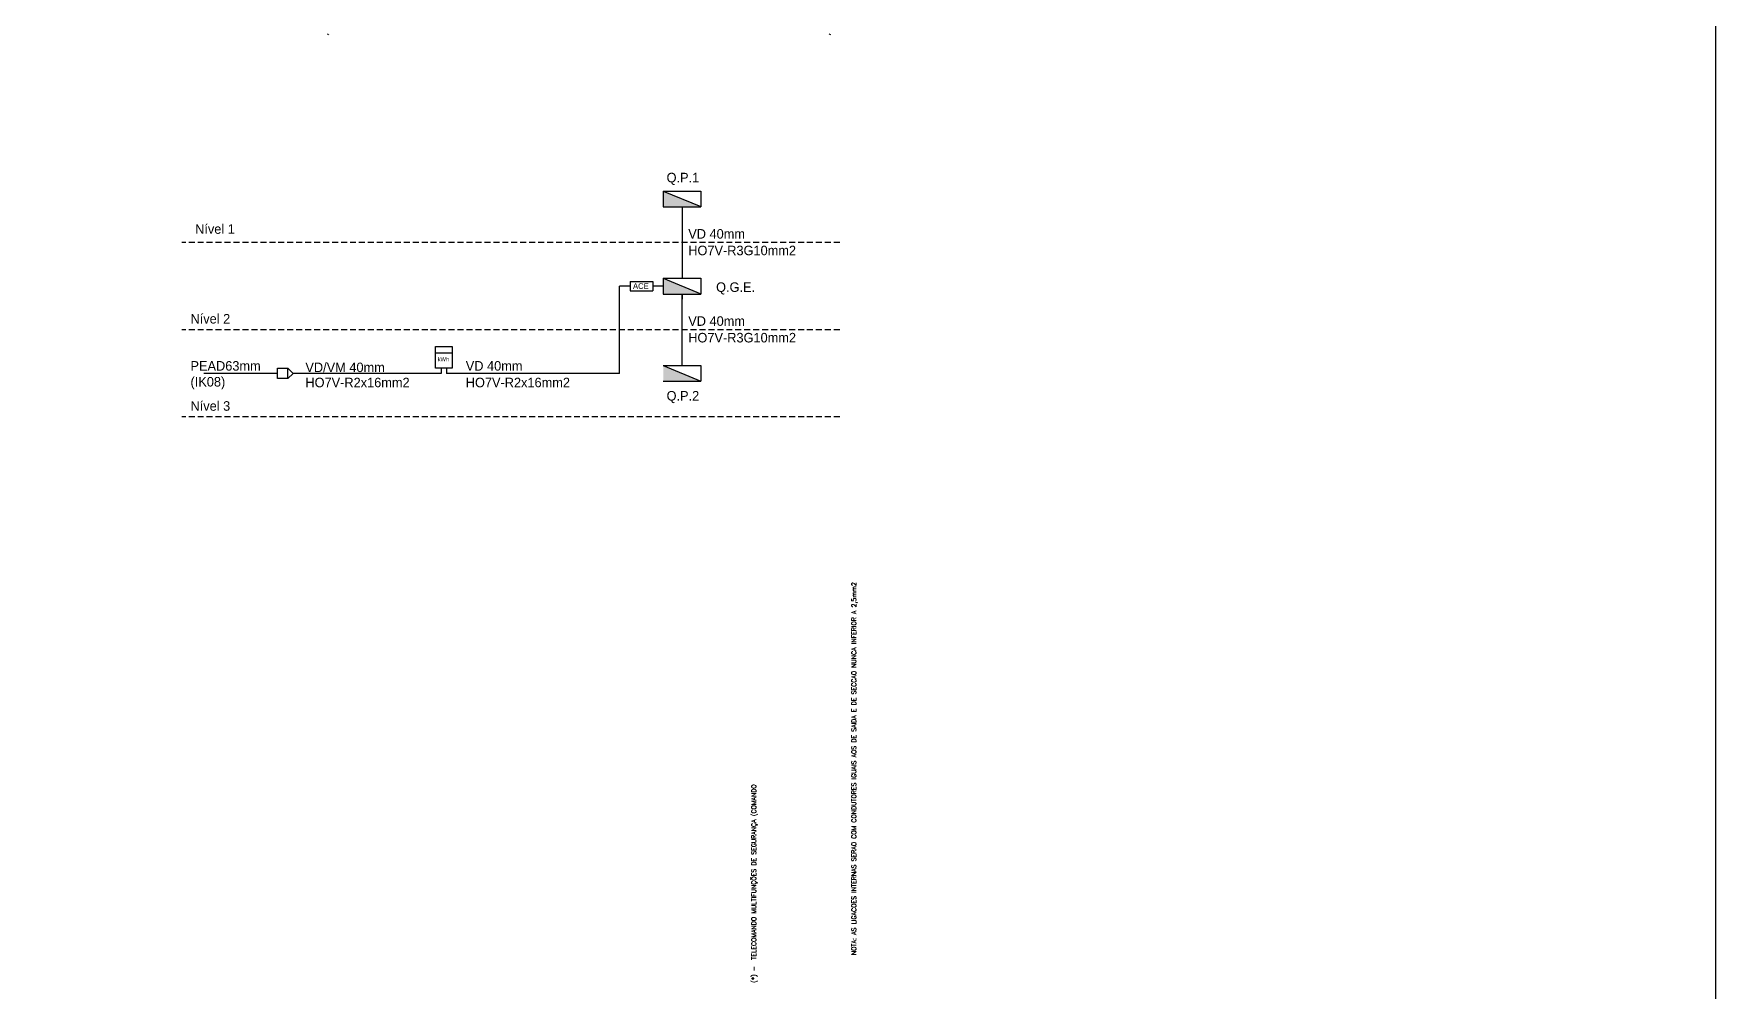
# Model space of a CAD drawing. Header units: millimetres. Extents: x 145 to 60311, y -8355 to 8851.
# Drawn here: x 437 to 507.3, y 410.6 to 450.7 of the extents above; entities that cross this region are included whole.
import ezdxf
from ezdxf.enums import TextEntityAlignment as Align

# ---------------------------------------------------------------- set-up
doc = ezdxf.new("R2010")
doc.units = ezdxf.units.MM
doc.linetypes.add('HIDDEN', pattern=[0.375, 0.25, -0.125])
doc.layers.add('Elect_Diagrama', color=4, linetype='Continuous', lineweight=30)
doc.layers.add('Xref_bases Arq_E$0$tramas12', color=8, linetype='Continuous', lineweight=0)
doc.layers.add('quadros', color=1, linetype='Continuous')
doc.styles.add('ROMANS', font='romans', dxfattribs={"height": 1.2})

msp = doc.modelspace()

# ---------------------------------------------------------------- hatches: boundary and pattern name
at = {"layer": 'Elect_Diagrama'}
for points in [[(464.879, 443.442), (463.304, 444.098), (463.304, 443.442)], [(464.879, 439.792), (463.304, 440.448), (463.304, 439.792)], [(464.879, 436.143), (463.304, 436.799), (463.304, 436.143)]]:
    msp.add_hatch(color=256, dxfattribs=at).paths.add_polyline_path(points)
at = {"layer": 'Xref_bases Arq_E$0$tramas12', "linetype": 'Continuous'}
h = msp.add_hatch(dxfattribs=at)
h.set_pattern_fill('BLOCO_0005', color=8, angle=90, style=0, pattern_type=2)
h.set_pattern_definition([(45, (475.764372, 443.392664), (-0.02828427, 0.02828427), [])])
h.paths.add_polyline_path([(449.252, 450.679), (449.252, 450.639), (449.312, 450.639), (449.312, 450.679)], flags=0)
h = msp.add_hatch(dxfattribs=at)
h.set_pattern_fill('BLOCO_0005', color=8, angle=90, style=0, pattern_type=2)
h.set_pattern_definition([(45, (496.76431, 443.392664), (-0.02828427, 0.02828427), [])])
h.paths.add_polyline_path([(470.252, 450.679), (470.252, 450.639), (470.312, 450.639), (470.312, 450.679)], flags=0)

# ---------------------------------------------------------------- linework, layer by layer
msp.add_lwpolyline([(283.927, 489.945), (507.337, 489.945), (507.337, 323.781), (283.927, 323.781)], close=True)
at = {"layer": 'Elect_Diagrama'}
for p, q in [((463.304, 444.098), (464.879, 444.098)), ((463.304, 444.098), (464.879, 443.45)), ((463.304, 444.098), (463.304, 443.442)), ((463.304, 443.442), (464.879, 443.442)), ((464.092, 443.442), (464.092, 440.448)), ((464.879, 444.098), (464.879, 443.442)), ((461.92, 440.12), (461.48, 440.12)), ((461.48, 436.471), (461.48, 440.12)), ((461.92, 440.317), (462.864, 440.317)), ((461.92, 440.317), (461.92, 439.923)), ((461.92, 439.923), (462.864, 439.923)), ((462.864, 440.317), (462.864, 439.923)), ((463.304, 440.12), (462.864, 440.12)), ((463.304, 440.448), (464.879, 440.448)), ((463.304, 440.448), (464.879, 439.8)), ((463.304, 440.448), (463.304, 439.792)), ((464.879, 440.448), (464.879, 439.792)), ((463.304, 439.792), (464.879, 439.792)), ((464.092, 439.792), (464.092, 439.572)), ((464.092, 436.799), (464.092, 439.792)), ((453.769, 437.335), (454.471, 437.335)), ((447.157, 436.471), (444.079, 436.471)), ((447.157, 436.471), (446.076, 436.471)), ((447.157, 436.251), (447.157, 436.691)), ((447.157, 436.691), (447.597, 436.691)), ((447.817, 436.471), (447.597, 436.691)), ((447.597, 436.251), (447.597, 436.691)), ((447.817, 436.471), (447.597, 436.251)), ((454.01, 436.471), (447.817, 436.471)), ((452.102, 436.471), (449.758, 436.471)), ((454.01, 436.691), (454.01, 436.471)), ((454.23, 436.691), (454.23, 436.471)), ((461.48, 436.471), (454.23, 436.471)), ((463.304, 436.799), (464.879, 436.799)), ((463.304, 436.799), (464.879, 436.15)), ((464.879, 436.799), (464.879, 436.143)), ((447.597, 436.251), (447.157, 436.251)), ((463.304, 436.143), (464.879, 436.143))]:
    msp.add_line(p, q, dxfattribs=at)
at = {"layer": 'Elect_Diagrama', "linetype": 'HIDDEN'}
for p, q in [((470.696, 441.945), (443.161, 441.945)), ((470.696, 438.295), (443.161, 438.295)), ((470.696, 434.646), (443.161, 434.646))]:
    msp.add_line(p, q, dxfattribs=at)
at = {"layer": 'Elect_Diagrama'}
msp.add_lwpolyline([(453.769, 437.589), (454.471, 437.589), (454.471, 436.691), (453.769, 436.691)], close=True, dxfattribs=at)

# ---------------------------------------------------------------- texts
for s, insert, char_height, width, attachment_point in [('Q.P.1', (463.445, 444.864), 0.3993, 3.60076, 1), ('Nível 1', (443.714, 442.712), 0.3993, 3.60076, 1), ('VD 40mm ', (464.352, 442.509), 0.3993, 4.00208, 1), ('HO7V-R3G10mm2', (464.352, 441.814), 0.3993, 4.00208, 1), ('ACE', (462.038, 440.244), 0.2396, 2.40125, 1), ('Q.G.E.', (465.517, 440.279), 0.3993, 4.00208, 1), ('Nível 2', (443.52, 438.955), 0.3993, 4.00208, 1), ('VD 40mm ', (464.352, 438.859), 0.3993, 4.00208, 1), ('HO7V-R3G10mm2', (464.352, 438.164), 0.3993, 4.00208, 1), ('kWh', (453.864, 436.975), 0.1735, 0.7647, 7), ('PEAD63mm (IK08)', (443.52, 436.984), 0.3993, 4.00208, 1), ('VD/VM 40mm ', (448.329, 436.921), 0.3993, 4.93098, 1), ('VD 40mm ', (455.04, 436.984), 0.3993, 4.00208, 1), ('HO7V-R2x16mm2', (448.329, 436.288), 0.3993, 4.00208, 1), ('HO7V-R2x16mm2', (455.04, 436.288), 0.3993, 4.00208, 1), ('Q.P.2', (463.445, 435.731), 0.3993, 3.56622, 1), ('Nível 3', (443.52, 435.305), 0.3993, 4.00208, 1)]:
    msp.add_mtext(s, dxfattribs=dict(at, insert=insert, char_height=char_height, width=width, attachment_point=attachment_point))
at = {"layer": 'quadros', "style": 'ROMANS'}
msp.add_text('NOTA: AS LIGACOES INTERNAS SERAO COM CONDUTORES IGUAIS AOS DE SAIDA E DE SECCAO NUNCA INFERIOR A 2,5mm2', height=0.19, rotation=90, dxfattribs=at).set_placement((471.38, 419.926), align=Align.CENTER)
msp.add_text('(*) -  TELECOMANDO MULTIFUNÇÕES DE SEGURANÇA (COMANDO', height=0.19, rotation=90, dxfattribs=at).set_placement((467.189, 410.963))

doc.saveas('drawing.dxf')
